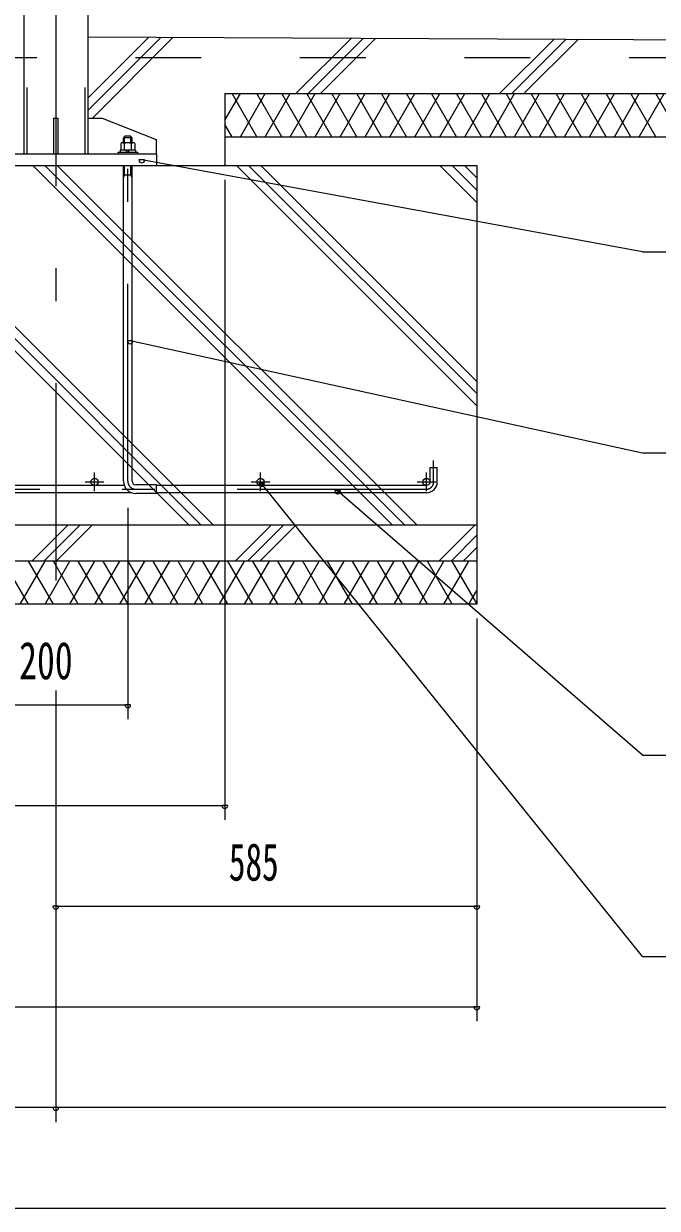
# Model space of a CAD drawing. Units: millimetres, scale not verified. Extents: x -31546 to 31551, y -14700 to 14700.
# Drawn here: x 21798 to 24879, y -4067 to 1698 of the extents above; entities that cross this region are included whole.
import ezdxf
from ezdxf.enums import TextEntityAlignment as Align

# ---------------------------------------------------------------- set-up
doc = ezdxf.new("R2010")
doc.units = ezdxf.units.MM
doc.header["$LTSCALE"] = 80
doc.linetypes.add('USER2', pattern=[10, 4, -6])
doc.linetypes.add('USER3', pattern=[24, 12, -5, 2, -5])
for name, color, linetype, lineweight in [('0-6_2-02BOLD', 7, 'Continuous', 18), ('0-7_2-12HIDDEN', 3, 'USER2', 18), ('0-8_2-22CENTER', 3, 'USER3', 18), ('0-9_2-42THIN', 4, 'Continuous', 18), ('0-A_2-52DIM', 3, 'Continuous', 18), ('0-B_2-62HATCH', 2, 'Continuous', 18)]:
    doc.layers.add(name, color=color, linetype=linetype, lineweight=lineweight)
doc.styles.add('ＭＳ ゴシック', font='')
doc.styles.get('ＭＳ ゴシック').set_extended_font_data('MS Gothic')

msp = doc.modelspace()

# ---------------------------------------------------------------- linework, layer by layer
at = {"layer": '0-6_2-02BOLD'}
for p, q in [((21797.6, 7787.41), (21797.6, 1063.9)), ((22109.45, 7787.41), (22109.45, 1063.9)), ((22776.02, 1357.9), (22776.02, 1007.9)), ((22776.02, 1357.9), (28411.02, 1357.9)), ((21943.02, 1238.9), (21943.02, 1063.9)), ((22289.52, 1149.98), (22282.52, 1142.98)), ((22282.52, 1117.45), (22282.52, 1142.98)), ((22324.52, 1142.98), (22282.52, 1142.98)), ((22286.34, 1114.29), (22286.34, 1082.45)), ((22317.52, 1149.98), (22289.52, 1149.98)), ((22324.52, 1142.98), (22317.52, 1149.98)), ((22320.69, 1114.29), (22320.69, 1082.45)), ((22324.52, 1117.45), (22324.52, 1142.98)), ((22337.87, 1114.29), (22337.87, 1082.45)), ((22776.02, 1147.9), (28411.02, 1147.9)), ((21463.52, 1063.9), (22443.52, 1063.9)), ((22265.89, 1082.45), (22265.89, 1071.95)), ((22341.14, 1082.45), (22265.89, 1082.45)), ((22303.51, 1071.95), (22293.02, 1082.45)), ((22314.02, 1071.95), (22303.51, 1082.45)), ((22341.14, 1082.45), (22341.14, 1071.95)), ((22352.52, 1071.95), (22352.52, 1063.9)), ((22443.52, 1063.9), (22443.52, 1007.9)), ((18751.02, 1007.9), (24001.02, 1007.9)), ((22282.52, -528.6), (22282.52, 1007.9)), ((22324.52, -528.6), (22324.52, 1007.9)), ((22324.52, 960.65), (22282.52, 960.65)), ((23808.52, -532.1), (23808.52, -462.1)), ((22286.35, -549.6), (21620.69, -549.6)), ((22443.52, -546.1), (22342.02, -546.1)), ((22443.52, -588.1), (22443.52, -546.1)), ((23756.02, -549.6), (22443.52, -549.6)), ((22321.92, -584.6), (21585.12, -584.6)), ((22443.52, -588.1), (22342.02, -588.1)), ((23756.02, -584.6), (22443.52, -584.6)), ((24001.02, -742.1), (18751.02, -742.1)), ((24001.02, -917.1), (18751.02, -917.1))]:
    msp.add_line(p, q, dxfattribs=at)
for points in [[(22109.44, 1634.25), (28411.02, 1602.9), (28411.02, 1147.9)], [(21943.02, 1238.9), (21964.02, 1238.9), (21964.02, 1063.9)], [(22109.44, 1238.9), (22179.44, 1238.9), (22441.95, 1133.9), (22441.95, 1063.9)], [(22337.87, 1114.29), (22332.39, 1117.45), (22274.65, 1117.45), (22269.17, 1114.29), (22269.17, 1082.45)], [(22352.52, 1071.95), (22254.52, 1071.95), (22254.52, 1063.9)], [(24001.02, 1007.9), (24001.02, -1127.1), (18751.02, -1127.1)], [(23773.52, -532.1), (23773.52, -462.1), (23808.52, -462.1)]]:
    msp.add_lwpolyline(points, dxfattribs=at)
for centre in [(22142.52, -532.1), (22949.27, -532.1), (23756.02, -532.1)]:
    msp.add_circle(centre, 17.5, dxfattribs=at)
for centre, radius, start, end in [((22277.75, 1104.21), 13.24, 49.57011, 90), ((22303.51, 1069.23), 48.23, 69.13594, 110.86407), ((22329.29, 1104.21), 13.24, 90, 130.4299), ((22342.02, -528.6), 59.5, 180, 270), ((22342.02, -528.6), 17.5, 180, 270), ((23756.02, -532.1), 52.5, 270, 0)]:
    msp.add_arc(centre, radius, start, end, dxfattribs=at)
at = {"layer": '0-7_2-12HIDDEN'}
for p, q in [((21812.3, 7787.41), (21812.3, 1063.9)), ((22094.75, 7787.41), (22094.75, 1063.9)), ((14341.02, 1532.9), (28411.02, 1532.9))]:
    msp.add_line(p, q, dxfattribs=at)
at = {"layer": '0-8_2-22CENTER'}
for p, q in [((21953.52, 9547.9), (21953.52, -1281.07)), ((22303.51, -528.6), (22303.51, 1191.98)), ((23791.02, -532.1), (23791.02, -427.1)), ((22142.52, -577.6), (22142.52, -486.6)), ((22949.27, -577.6), (22949.27, -486.6)), ((23756.02, -577.6), (23756.02, -486.6)), ((18996.02, -567.1), (23756.02, -567.1)), ((22097.02, -532.1), (22188.02, -532.1)), ((22903.77, -532.1), (22994.77, -532.1)), ((23710.52, -532.1), (23801.52, -532.1))]:
    msp.add_line(p, q, dxfattribs=at)
for centre, radius, start, end in [((22342.02, -528.6), 38.5, 180, 270), ((23756.02, -532.1), 35, 270, 0)]:
    msp.add_arc(centre, radius, start, end, dxfattribs=at)
at = {"layer": '0-9_2-42THIN'}
for p, q in [((22287.77, 1117.45), (22287.77, 1148.23)), ((22319.27, 1117.45), (22319.27, 1148.23)), ((22287.77, 960.65), (22287.77, 1007.9)), ((22287.77, 960.65), (22282.52, 951.56))]:
    msp.add_line(p, q, dxfattribs=at)
msp.add_lwpolyline([(22324.52, 951.56), (22319.27, 960.65), (22319.27, 1007.9)], dxfattribs=at)
at = {"layer": '0-A_2-52DIM'}
for p, q in [((22385.42, 1034.8), (22357.42, 1034.8)), ((24806.02, 587.9), (22371.42, 1034.8)), ((22776.02, 937.9), (22776.02, -2177.1)), ((24806.02, 587.9), (28026.02, 587.9)), ((22328.81, 154.53), (22300.81, 154.53)), ((22968.72, -539.65), (22940.72, -539.65)), ((24806.02, -2842.1), (22954.72, -539.65)), ((23338.2, -575.3), (23310.2, -575.3)), ((24806.02, -1862.1), (23324.2, -575.3)), ((22303.51, -658.44), (22303.51, -1687.1)), ((24001.02, -1197.1), (24001.02, -3157.1)), ((21953.52, -1547.1), (21953.52, -3647.1)), ((21603.52, -1617.1), (22303.51, -1617.1)), ((22317.51, -1617.1), (22289.51, -1617.1)), ((24806.02, -1862.1), (26976.01, -1862.1)), ((19976.02, -2107.1), (22776.02, -2107.1)), ((22790.02, -2107.1), (22762.02, -2107.1)), ((21967.52, -2597.1), (21939.52, -2597.1)), ((21953.52, -2597.1), (24001.02, -2597.1)), ((24015.02, -2597.1), (23987.02, -2597.1)), ((24806.02, -2842.1), (26976.01, -2842.1)), ((18751.02, -3087.1), (24001.02, -3087.1)), ((24015.02, -3087.1), (23987.02, -3087.1)), ((28411.02, -3577.1), (14341.02, -3577.1)), ((21967.52, -3577.1), (21939.52, -3577.1)), ((14341.02, -4067.1), (28411.02, -4067.1))]:
    msp.add_line(p, q, dxfattribs=at)
msp.add_lwpolyline([(27396.02, -392.1), (24806.02, -392.1), (22314.81, 154.53)], dxfattribs=at)
for centre in [(22371.42, 1034.8), (22314.81, 154.53), (22954.72, -539.65), (23324.2, -575.3), (22303.51, -1617.1), (22776.02, -2107.1), (21953.52, -2597.1), (24001.02, -2597.1), (24001.02, -3087.1), (21953.52, -3577.1)]:
    msp.add_arc(centre, 14, 180, 0, dxfattribs=at)
at = {"layer": '0-B_2-62HATCH'}
for p, q in [((22109.45, 1335.78), (22406.45, 1632.78)), ((22109.45, 1276.38), (22465.55, 1632.48)), ((22131.37, 1238.9), (22524.65, 1632.19)), ((23121.52, 1357.9), (23391.5, 1627.88)), ((23180.92, 1357.9), (23450.6, 1627.58)), ((23240.32, 1357.9), (23509.7, 1627.29)), ((24111.48, 1357.9), (24376.55, 1622.97)), ((24170.87, 1357.9), (24435.65, 1622.68)), ((24230.27, 1357.9), (24494.75, 1622.39)), ((22776.02, 1227.79), (22851.14, 1357.9)), ((22931.97, 1147.9), (22810.73, 1357.9)), ((22851.14, 1147.9), (22972.39, 1357.9)), ((23053.22, 1147.9), (22931.97, 1357.9)), ((22972.39, 1147.9), (23093.63, 1357.9)), ((23174.46, 1147.9), (23053.22, 1357.9)), ((23093.63, 1147.9), (23214.87, 1357.9)), ((23295.7, 1147.9), (23174.46, 1357.9)), ((23214.87, 1147.9), (23336.12, 1357.9)), ((23416.95, 1147.9), (23295.7, 1357.9)), ((23336.12, 1147.9), (23457.36, 1357.9)), ((23538.19, 1147.9), (23416.95, 1357.9)), ((23457.36, 1147.9), (23578.6, 1357.9)), ((23659.44, 1147.9), (23538.19, 1357.9)), ((23578.6, 1147.9), (23699.85, 1357.9)), ((23780.68, 1147.9), (23659.43, 1357.9)), ((23699.85, 1147.9), (23821.09, 1357.9)), ((23901.92, 1147.9), (23780.68, 1357.9)), ((23821.1, 1147.9), (23942.33, 1357.9)), ((24023.16, 1147.9), (23901.92, 1357.9)), ((23942.33, 1147.9), (24063.58, 1357.9)), ((24144.41, 1147.9), (24023.16, 1357.9)), ((24063.58, 1147.9), (24184.82, 1357.9)), ((24265.65, 1147.9), (24144.41, 1357.9)), ((24184.82, 1147.9), (24306.07, 1357.9)), ((24386.9, 1147.9), (24265.65, 1357.9)), ((24306.07, 1147.9), (24427.31, 1357.9)), ((24508.14, 1147.9), (24386.9, 1357.9)), ((24427.31, 1147.9), (24548.55, 1357.9)), ((24629.38, 1147.9), (24508.13, 1357.9)), ((24548.55, 1147.9), (24669.79, 1357.9)), ((24750.63, 1147.9), (24629.38, 1357.9)), ((24669.79, 1147.9), (24791.04, 1357.9)), ((24871.87, 1147.9), (24750.63, 1357.9)), ((24791.04, 1147.9), (24912.28, 1357.9)), ((24993.11, 1147.9), (24871.87, 1357.9)), ((22810.73, 1147.9), (22776.02, 1208.02)), ((20851.67, 1007.9), (22601.67, -742.1)), ((20911.07, 1007.9), (22661.07, -742.1)), ((20970.47, 1007.9), (22720.47, -742.1)), ((21841.62, 1007.9), (23591.62, -742.1)), ((21901.02, 1007.9), (23651.02, -742.1)), ((21960.41, 1007.9), (23710.41, -742.1)), ((22771.53, 1007.9), (22776.02, 1012.4)), ((22831.57, 1007.9), (24001.02, -161.55)), ((22890.97, 1007.9), (24001.02, -102.15)), ((22950.36, 1007.9), (24001.02, -42.75)), ((23821.52, 1007.9), (24001.02, 828.4)), ((23880.92, 1007.9), (24001.02, 887.8)), ((23940.31, 1007.9), (24001.02, 947.2)), ((21836.47, -917.1), (22011.47, -742.1)), ((21895.87, -917.1), (22070.87, -742.1)), ((21955.27, -917.1), (22130.27, -742.1)), ((22826.42, -917.1), (23001.42, -742.1)), ((22885.82, -917.1), (23060.82, -742.1)), ((22945.22, -917.1), (23120.21, -742.1)), ((23816.37, -917.1), (23991.37, -742.1)), ((23875.77, -917.1), (24001.02, -791.85)), ((23935.17, -917.1), (24001.02, -851.24)), ((21820.58, -1127.1), (21699.33, -917.1)), ((21780.16, -1127.1), (21901.4, -917.1)), ((21941.82, -1127.1), (21820.57, -917.1)), ((21901.4, -1127.1), (22022.65, -917.1)), ((22063.06, -1127.1), (21941.82, -917.1)), ((22022.65, -1127.1), (22143.89, -917.1)), ((22184.3, -1127.1), (22063.06, -917.1)), ((22143.89, -1127.1), (22265.13, -917.1)), ((22305.55, -1127.1), (22184.3, -917.1)), ((22265.13, -1127.1), (22386.38, -917.1)), ((22426.79, -1127.1), (22305.55, -917.1)), ((22386.37, -1127.1), (22507.62, -917.1)), ((22548.03, -1127.1), (22426.79, -917.1)), ((22507.62, -1127.1), (22628.86, -917.1)), ((22669.28, -1127.1), (22548.03, -917.1)), ((22628.86, -1127.1), (22750.11, -917.1)), ((22790.53, -1127.1), (22669.28, -917.1)), ((22750.11, -1127.1), (22871.35, -917.1)), ((22911.76, -1127.1), (22790.52, -917.1)), ((22871.35, -1127.1), (22992.59, -917.1)), ((23033.01, -1127.1), (22911.76, -917.1)), ((22992.59, -1127.1), (23113.84, -917.1)), ((23154.25, -1127.1), (23033.01, -917.1)), ((23113.84, -1127.1), (23235.08, -917.1)), ((23275.5, -1127.1), (23154.25, -917.1)), ((23235.08, -1127.1), (23356.33, -917.1)), ((23396.74, -1127.1), (23275.5, -917.1)), ((23356.33, -1127.1), (23477.57, -917.1)), ((23517.98, -1127.1), (23396.74, -917.1)), ((23477.57, -1127.1), (23598.81, -917.1)), ((23639.23, -1127.1), (23517.98, -917.1)), ((23598.81, -1127.1), (23720.06, -917.1)), ((23760.47, -1127.1), (23639.23, -917.1)), ((23720.05, -1127.1), (23841.3, -917.1)), ((23881.71, -1127.1), (23760.47, -917.1)), ((23841.3, -1127.1), (23962.54, -917.1)), ((24001.02, -1123.74), (23881.71, -917.1)), ((23962.54, -1127.1), (24001.02, -1060.45))]:
    msp.add_line(p, q, dxfattribs=at)

# ---------------------------------------------------------------- texts
at = {"layer": '0-A_2-52DIM', "color": 7, "style": 'ＭＳ ゴシック'}
for s, width, p in [('200', 0.7, (21775.35, -1547.1)), ('585', 0.65, (22795.42, -2527.1))]:
    msp.add_text(s, height=182.3, dxfattribs=dict(at, width=width)).set_placement(p, align=Align.BOTTOM_LEFT)

doc.saveas('drawing.dxf')
